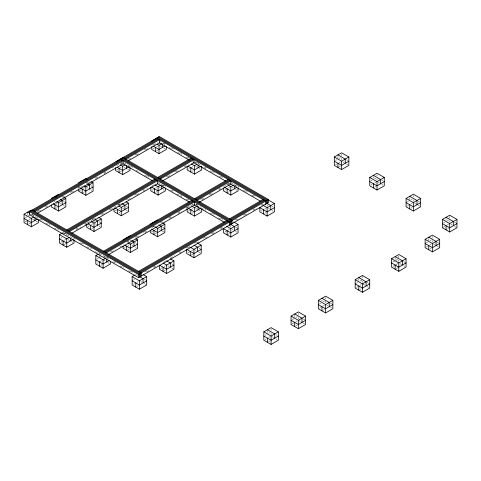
<?xml version="1.0" encoding="UTF-8"?>
<svg xmlns="http://www.w3.org/2000/svg" width="481" height="481" viewBox="0 0 481 481"><rect width="100%" height="100%" fill="white"/><g stroke="black" fill="none" stroke-linecap="round" stroke-linejoin="round"><path stroke-width="0.36" stroke-dasharray="2.4 1.8" d="M25.259 217.689L27.682 216.294M28.289 215.939L31.319 214.195L38.582 218.392M37.019 211.424L38.967 210.305M45.442 206.559L46.741 205.814M53.866 201.701L55.165 200.95M62.289 196.837L63.588 196.086M70.064 192.346L72.012 191.228M77.838 187.861L80.429 186.363M86.261 182.996L88.853 181.499M95.334 177.76L97.276 176.635M103.758 172.895L105.7 171.771M112.181 168.031L113.474 167.286M116.63 165.548L122.685 162.049L129.347 165.897M127.856 158.983L129.148 158.237M134.963 154.876L137.548 153.385M144.011 149.651L145.953 148.533M152.417 144.805L154.353 143.681M38.576 211.574L41.168 210.077M45.707 207.461L49.591 205.219M62.548 197.733L65.139 196.236M71.621 192.496L74.212 190.999M81.343 186.887L82.636 186.141M88.468 182.774L91.059 181.277M95.593 178.655L99.483 176.413M104.016 173.791L107.906 171.549M120.863 164.069L122.156 163.318L121.248 162.794M128.764 159.506L130.7 158.387M136.52 155.032L139.105 153.535M145.569 149.807L148.154 148.31M153.968 144.955L157.846 142.713M25.259 221.885L30.712 218.741M56.145 204.052L57.359 203.355M79.161 190.765L80.976 189.718M83.399 188.318L84.614 187.62M116.63 169.745L117.839 169.041M119.054 168.344L121.477 166.943M152.964 148.767L154.179 148.064M156.602 146.669L157.81 145.965M28.896 223.984L30.712 222.937M56.145 208.249L57.359 207.551M83.399 192.514L84.614 191.817M120.262 171.843L121.477 171.14M156.602 150.86L157.81 150.162M76.076 228.734L77.375 227.988M84.5 223.875L85.798 223.124M92.274 219.384L94.216 218.26M100.697 214.52L103.289 213.023M109.121 209.656L111.712 208.165M117.544 204.798L120.136 203.301M125.968 199.934L128.559 198.437M134.391 195.07L136.983 193.572M142.809 190.205L144.108 189.46M166.252 176.671L168.194 175.553M174.657 171.825L177.242 170.328M184.349 166.228L185.642 165.476M60.69 238.143L61.899 237.446M87.338 222.757L93.999 218.915L93.999 221.711M113.985 207.377L121.248 203.18M76.335 229.635L80.874 227.014M84.758 224.771L89.298 222.156M93.831 219.534L97.721 217.292M102.255 214.67L106.139 212.428M110.678 209.806L113.269 208.315M119.102 204.948L121.693 203.451M128.168 199.711L130.76 198.214M136.592 194.847L139.183 193.35M143.073 191.107L147.607 188.486M152.14 185.87L156.03 183.622M167.809 176.828L170.394 175.331M176.208 171.976L180.086 169.733M184.614 167.123L188.492 164.881M60.69 242.34L66.137 239.195M87.939 226.605L89.153 225.908M91.576 224.507L92.785 223.809M115.193 210.87L116.408 210.173M118.825 208.772L120.04 208.075M152.056 190.199L153.271 189.496M155.694 188.101L156.902 187.398M188.396 169.216L189.604 168.518M190.819 167.821L193.242 166.42M63.714 244.787L66.137 243.392M91.576 228.703L92.785 228.006M118.825 212.969L120.04 212.271M155.694 192.298L156.902 191.594M192.027 171.314L193.242 170.617M97.024 259.121L98.238 258.423M99.447 257.726L101.263 256.674M126.701 241.991L130.333 239.893L130.333 241.294M152.742 226.954L154.557 225.908M110.341 251.509L111.64 250.763M127.838 241.414L129.13 240.662M134.963 237.295L137.554 235.798M143.386 232.431L145.977 230.94M151.81 227.573L154.401 226.076M160.233 222.709L162.825 221.212M168.657 217.845L171.248 216.348M177.723 212.608L179.666 211.484M186.147 207.744L187.446 206.998M200.523 199.447L203.108 197.956M208.928 194.595L211.514 193.103M218.621 188.997L219.913 188.251M226.377 184.518L228.319 183.399M187.181 207.678L194.45 203.481M223.521 186.7L230.183 182.852M111.249 252.038L115.139 249.789M119.673 247.174L123.563 244.925M136.52 237.446L139.111 235.949M144.943 232.582L147.535 231.09M154.01 227.345L156.602 225.854M161.141 223.232L165.025 220.989M169.565 218.368L173.449 216.125M177.982 213.504L181.872 211.261M186.406 208.646L190.296 206.397M202.08 199.597L204.665 198.106M210.48 194.745L213.065 193.254M218.885 189.893L221.47 188.402M227.934 184.668L229.87 183.55M97.024 263.317L98.238 262.62M99.447 261.923L102.477 260.173M124.278 247.583L125.487 246.885M127.91 245.484L129.124 244.787M151.533 231.848L154.557 230.104M155.165 229.756L156.373 229.052M188.396 211.177L189.604 210.48M190.819 209.776L193.242 208.381M224.729 190.199L225.944 189.496M228.367 188.101L229.575 187.398M100.661 265.416L101.87 264.718M127.91 249.681L129.124 248.984M155.165 233.946L156.373 233.249M192.027 213.275L193.242 212.572M228.367 192.298L229.575 191.594M335.528 160.486L336.736 159.788M339.159 158.387L340.368 157.69M144.601 272.042L147.192 270.544M153.024 267.177L155.616 265.68M178.944 252.212L180.237 251.467M186.069 248.1L188.66 246.603M194.492 243.236L197.084 241.739M202.916 238.372L205.507 236.874M211.339 233.507L213.931 232.016M220.406 228.271L222.354 227.152M234.782 219.973L236.724 218.855M243.188 215.121L245.773 213.63M252.886 209.524L254.178 208.778M261.285 204.672L262.578 203.926M146.807 271.813L149.399 270.322M153.932 267.701L157.822 265.458M163.654 262.091L166.246 260.594M170.779 257.972L174.669 255.73M179.203 253.114L183.087 250.866M187.626 248.25L190.217 246.753M196.693 243.013L198.641 241.889M205.116 238.149L207.708 236.652M212.247 234.037L216.131 231.788M220.671 229.172L224.555 226.93M236.339 220.124L240.217 217.887M244.745 215.272L248.623 213.035M253.144 210.419L257.022 208.183M261.55 205.567L264.135 204.076M133.363 280.104L134.572 279.401M335.528 164.682L336.736 163.985M339.159 162.584L340.368 161.887M133.363 284.295L134.572 283.598M136.995 282.197L138.209 281.499M160.618 268.566L161.826 267.863M164.249 266.468L165.458 265.765M187.867 252.832L192.713 250.03M224.729 232.155L227.152 230.754M227.76 230.405L229.575 229.359M261.069 211.177L262.277 210.48M264.7 209.079L265.915 208.381M339.159 166.781L340.368 166.077M136.995 286.393L138.209 285.696M164.249 270.659L165.458 269.961M190.897 255.279L192.713 254.227M227.76 234.602L229.575 233.556M264.7 213.275L265.915 212.572M370.953 180.94L372.162 180.243M374.585 178.842L375.799 178.144M370.953 185.137L372.162 184.433M374.585 183.039L375.799 182.341M374.585 187.235L375.799 186.532M407.293 201.918L408.501 201.22M410.924 199.819L412.133 199.122M407.293 206.115L408.501 205.417M410.924 204.016L412.133 203.319M410.924 208.213L412.133 207.515M443.626 222.895L444.835 222.198M447.258 220.797L448.472 220.1M443.019 227.441L444.835 226.395M447.258 224.994L448.472 224.296M447.258 229.19L448.472 228.493M265.031 335.335L266.246 334.638M268.663 333.237L269.877 332.539M292.286 319.6L295.31 317.857M295.917 317.508L297.132 316.805M319.534 303.872L320.749 303.168M323.172 301.773L324.38 301.07M356.403 283.195L357.611 282.497M360.035 281.096L362.458 279.695M392.736 262.217L395.16 260.816M395.767 260.468L397.583 259.421M426.346 242.809L427.561 242.111M429.984 240.71L431.192 240.013M265.031 339.532L266.246 338.834M268.663 337.434L269.877 336.736M292.286 323.797L295.31 322.054M295.917 321.699L297.132 321.001M319.534 308.062L320.749 307.365M323.172 305.964L324.38 305.267M356.403 287.391L357.611 286.688M360.035 285.293L361.243 284.596M392.736 266.414L395.16 265.013M395.767 264.664L398.19 263.263M426.346 247.006L427.561 246.308M429.984 244.907L431.192 244.21M268.663 341.63L269.877 340.933M295.917 325.896L297.132 325.198M323.172 310.161L324.38 309.463M360.035 289.49L361.243 288.786M396.368 268.512L398.19 267.46M429.984 249.104L431.192 248.406M346.428 159.788L347.637 160.486M381.854 180.243L383.068 180.94M418.193 201.22L419.402 201.918M454.527 222.198L455.741 222.895M342.791 161.887L344.005 162.584M346.428 163.985L347.637 164.682M378.222 182.341L379.431 183.039M381.854 184.433L383.068 185.137M414.556 203.319L415.77 204.016M418.193 205.417L419.402 206.115M450.895 224.296L452.104 224.994M454.527 226.395L456.343 227.441M437.247 242.111L438.462 242.809M433.615 244.21L434.824 244.907M437.247 246.308L438.462 247.006M403.637 261.514L406.06 262.915M400.006 263.612L401.821 264.664M403.637 265.71L404.852 266.414M163.684 143.242L164.983 143.987M171.47 147.733L173.419 148.857M179.906 152.603L181.854 153.728M187.692 157.101L188.991 157.852M196.777 162.344L198.725 163.468M205.213 167.214L206.511 167.965M212.349 171.338L214.947 172.835M220.785 176.208L223.382 177.705M237.656 185.949L238.955 186.694M245.442 190.44L247.39 191.564M253.228 194.937L255.826 196.434M159.025 141.071L162.049 142.821M162.656 143.17L166.288 145.268M194.45 161.526L201.112 165.374M230.79 182.503L238.053 186.7M271.969 206.283L273.178 206.98M169.264 147.511L173.16 149.759M177.699 152.381L181.596 154.629M186.135 157.251L188.732 158.748M194.571 162.121L197.168 163.618M203.655 167.364L206.253 168.867M210.143 171.11L212.74 172.613M219.228 176.359L221.176 177.483M234.8 185.347L238.696 187.596M243.236 190.217L247.132 192.466M251.671 195.088L254.269 196.585M192.105 161.748L193.013 162.271M160.233 145.965L161.448 146.669M163.865 148.064L165.079 148.767M195.659 166.42L196.873 167.123M199.296 168.518L200.505 169.216M231.998 187.398L233.207 188.101M235.63 189.496L236.844 190.199M268.332 208.381L269.546 209.079M271.969 210.48L273.178 211.177M367.304 282.497L368.512 283.195M362.458 283.892L364.881 285.293M367.304 286.688L368.512 287.391M130.591 166.089L133.189 167.592M146.813 175.457L149.411 176.954M163.684 185.197L165.632 186.321M172.12 190.067L173.419 190.819M180.555 194.937L181.854 195.689M187.692 199.056L188.991 199.807M196.128 203.926L198.725 205.429M204.563 208.796L205.862 209.548M212.349 213.293L214.298 214.418M220.785 218.164L223.382 219.661M158.117 182.503L165.38 186.7M195.659 204.184L199.296 206.283M199.904 206.632L201.112 207.329M235.63 227.26L236.844 227.958M136.177 170.364L140.067 172.613M144.607 175.234L148.503 177.483M161.478 184.975L164.075 186.472M170.563 190.217L173.16 191.715M177.05 193.963L181.596 196.585M186.135 199.206L188.732 200.709M195.869 204.828L197.168 205.579M201.707 208.201L205.603 210.45M210.143 213.071L214.039 215.32M218.578 217.941L222.475 220.19M192.364 203.854L193.663 204.605M123.9 166.943L125.108 167.647M127.531 169.041L128.74 169.745M159.325 187.398L160.534 188.101M162.957 189.496L164.171 190.199M195.659 208.381L196.873 209.079M199.296 210.48L200.505 211.177M231.998 229.359L233.207 230.056M235.63 231.457L236.844 232.155M330.435 303.168L331.649 303.872M326.803 305.267L328.018 305.964M330.435 307.365L331.649 308.062M85.822 182.726L87.031 183.423M90.668 185.522L91.877 186.219M126.094 205.976L127.309 206.674M162.434 226.954L164.249 228.006M198.16 247.583L201.19 249.332M87.031 187.62L88.245 188.318M90.668 189.718L91.877 190.416M122.463 208.075L123.671 208.772M126.094 210.173L127.309 210.87M157.588 228.355L160.011 229.756M161.826 230.802L164.249 232.203M189.081 246.537L190.29 247.234M193.921 249.332L196.344 250.733M198.16 251.779L199.982 252.832M78.553 186.923L79.768 187.62M303.186 318.903L305.609 320.304M298.34 320.304L300.763 321.699M302.579 322.751L304.395 323.797M63.414 201.256L64.628 201.954M98.846 221.711L101.263 223.112M135.179 242.689L136.394 243.386M171.519 263.666L173.334 264.718M59.782 203.355L60.991 204.052M63.414 205.453L64.628 206.151M95.208 223.809L96.422 224.507M98.846 225.908L100.054 226.605M131.547 244.787L132.756 245.484M135.179 246.885L136.394 247.583M167.881 265.765L169.096 266.468M171.519 267.863L173.334 268.915M275.932 334.638L277.146 335.335M272.3 336.736L273.509 337.434M275.932 338.834L277.146 339.532M31.968 214.045L34.56 215.542M40.404 218.915L42.995 220.412M48.84 223.785L50.132 224.531M57.269 228.655L58.568 229.401M65.061 233.147L67.003 234.271M73.491 238.017L75.439 239.141M81.926 242.887L83.874 244.011M90.362 247.757L91.661 248.509M98.797 252.627L100.096 253.379M105.934 256.752L108.532 258.249M114.37 261.622L115.668 262.367M122.805 266.492L124.104 267.238M130.591 270.983L132.54 272.108M63.113 232.551L74.014 238.847M99.447 253.529L109.746 259.475M136.394 274.855L137.602 275.559M144.264 279.401L145.472 280.104M30.411 214.195L32.353 215.32M38.847 219.065L41.438 220.563M45.984 223.184L49.874 225.433M54.419 228.054L58.309 230.303M62.855 232.924L66.745 235.173M79.726 242.665L82.317 244.162M86.863 246.783L90.753 249.032M95.298 251.653L99.838 254.281M103.734 256.523L106.325 258.026M112.813 261.772L115.41 263.269M119.955 265.891L123.845 268.139M128.385 270.761L132.281 273.01M32.528 219.089L34.343 220.136M36.165 221.188L37.374 221.885M67.959 239.544L69.775 240.59M71.591 241.642L72.799 242.34M103.084 259.824L105.507 261.219M107.323 262.271L110.347 264.021M140.632 281.499L141.841 282.197M144.264 283.598L145.472 284.295M449.681 216.606L449.681 218.001M449.681 220.797L449.681 222.198M446.049 218.699L446.049 220.1M432.407 236.514L432.407 237.915M432.407 240.71L432.407 242.111M428.769 238.612L428.769 240.71M413.347 195.623L413.347 197.024M413.347 199.819L413.347 201.22M409.71 197.721L409.71 199.819M398.791 255.922L398.791 258.02M398.791 260.119L398.791 261.514M395.16 258.02L395.16 259.421M377.008 174.645L377.008 176.046M377.008 178.842L377.008 180.243M373.376 176.743L373.376 178.144M362.458 275.505L362.458 278.301M362.458 281.096L362.458 282.497M358.82 278.998L358.82 280.399M341.582 154.191L341.582 155.591M341.582 158.387L341.582 159.788M337.951 156.289L337.951 158.387M325.595 297.577L325.595 298.972M325.595 300.372L325.595 303.168M321.957 299.675L321.957 301.07M298.34 313.311L298.34 314.706M298.34 317.508L298.34 318.903M294.709 315.41L294.709 316.805M271.086 329.046L271.086 330.441M271.086 333.237L271.086 334.638M267.454 331.138L267.454 332.539M267.123 204.882L267.123 206.283M230.79 225.162L230.79 227.26M99.447 254.93L99.447 257.022M27.682 212.097L27.682 215.59"/><path stroke-width="0.72" d="M38.582 219.787L38.582 222.583L31.319 226.779L24.05 222.583L24.05 214.195L31.319 209.999M51.305 198.461L58.568 194.264M78.553 182.726L85.822 178.529L87.031 179.227M29.503 211.574L159.403 136.574L268.416 199.507L268.416 202.657L138.51 277.651L29.503 214.718L29.503 211.574L138.51 274.507L268.416 199.507M116.023 161.7L122.685 157.852M151.755 141.071L155.387 138.973M155.994 138.624L159.025 136.875M33.135 210.522L121.248 159.65M123.978 158.075L157.588 138.672M34.043 211.045L122.156 160.173M124.886 158.598L158.496 139.195M34.951 211.574L123.07 160.696L123.07 163.847L37.542 213.221M125.794 159.127L159.403 139.718L159.403 142.863L128.379 160.78M24.05 214.195L31.319 218.392L33.742 216.991M56.752 201.605L58.568 202.657L65.837 198.461L65.837 206.854L58.568 211.045L51.305 206.854L51.305 204.756M84.007 185.87L85.822 186.923L93.092 182.726L93.092 191.119L85.822 195.31L78.553 191.119L78.553 189.021M120.262 164.851L122.685 166.246L125.108 164.851M157.203 144.222L159.025 145.268L162.049 143.518M37.374 219.089L31.319 222.583L24.05 218.392M65.837 202.657L58.568 206.848L53.12 203.703M93.092 186.923L85.822 191.119L80.369 187.969M129.347 166.594L122.685 170.442L117.238 167.298M165.079 145.965L159.025 149.465L152.964 145.965M115.416 167.647L115.416 170.442L122.685 174.639L129.954 170.442L129.954 167.647M151.755 146.669L151.755 149.465L159.025 153.661L166.288 149.465L166.288 146.669M66.745 229.93L154.864 179.052M157.588 177.483L191.197 158.075M74.014 240.241L74.014 243.037L66.745 247.234L59.476 243.037L59.476 234.65L62.506 232.9M67.653 230.453L155.772 179.581M158.496 178.006L192.105 158.598M68.561 230.976L156.68 180.104M159.403 178.529L193.013 159.127M69.468 231.499L157.588 180.628L157.588 183.772L72.06 233.153M160.311 179.052L193.921 159.65L193.921 162.794L162.897 180.706M59.476 234.65L66.745 238.841L69.168 237.446M90.969 221.362L93.999 223.112L101.263 218.915L101.263 227.303L93.999 231.499L86.73 227.303L86.73 224.507M118.825 205.976L121.248 207.377L128.517 203.18L128.517 211.574L121.248 215.765L113.985 211.574L113.985 208.772M155.086 184.951L158.117 186.7L161.141 184.951M191.42 163.973L194.45 165.723L196.873 164.322M73.407 239.195L66.745 243.037L59.476 238.847M101.263 223.112L93.999 227.303L87.939 223.809M128.517 207.377L121.248 211.574L115.193 208.075M164.171 187.398L158.117 190.897L151.455 187.049M201.112 166.071L194.45 169.919L187.788 166.071M150.848 187.398L150.848 190.897L158.117 195.094L165.38 190.897L165.38 188.101M187.181 166.42L187.181 169.919L194.45 174.116L201.719 169.919L201.719 166.42M110.347 261.219L110.347 264.021L103.084 268.212L95.815 264.021L95.815 255.627L98.238 254.227M123.07 239.893L130.333 235.696M150.319 224.158L157.588 219.961M103.601 251.208L191.721 200.33M194.444 198.761L228.054 179.353M104.509 251.731L192.628 200.86M195.352 199.284L228.962 179.876M105.417 252.254L193.536 201.383M196.26 199.807L229.87 180.405M106.325 252.778L194.444 201.906L194.444 205.05L108.273 254.804M197.168 200.33L230.778 180.928L230.778 184.073L199.11 202.363M95.815 255.627L103.084 259.824L105.507 258.423M127.91 242.689L130.333 244.089L137.602 239.893L137.602 248.286L130.333 252.477L123.07 248.286L123.07 246.188M155.772 227.303L157.588 228.355L164.857 224.158L164.857 232.551L157.588 236.748L150.319 232.551L150.319 230.453M192.027 206.283L194.45 207.678L196.873 206.283M228.367 185.305L230.79 186.7L233.814 184.951M109.139 260.522L103.084 264.021L95.815 259.824M137.602 244.089L130.333 248.286L124.886 245.136M164.857 228.355L157.588 232.551L151.533 229.052M201.112 208.026L194.45 211.874L188.396 208.381M236.844 187.398L230.79 190.897L224.729 187.398M187.181 209.079L187.181 211.874L194.45 216.071L201.719 211.874L201.719 209.079M223.521 188.101L223.521 190.897L230.79 195.094L238.053 190.897L238.053 188.101M334.313 156.986L341.582 152.796L348.851 156.986L348.851 165.38L341.582 169.577L334.313 165.38L334.313 156.986L341.582 161.183L348.851 156.986M138.51 271.362L226.629 220.484M229.353 218.915L262.963 199.507M139.418 271.885L227.537 221.013M230.261 219.438L263.871 200.03M143.049 274.507L146.687 276.605L146.687 284.999L139.418 289.195L132.149 284.999L132.149 276.605L135.179 274.855M140.326 272.408L228.445 221.537M231.169 219.961L264.778 200.559M132.149 276.605L139.418 280.802L146.687 276.605M163.035 262.969L166.673 265.067L173.936 260.87L173.936 269.264L166.673 273.461L159.403 269.264L159.403 265.067M190.897 247.583L193.921 249.332L201.19 245.136L201.19 253.529L193.921 257.726L186.658 253.529L186.658 249.332L193.921 253.529L201.19 249.332M226.545 226.208L230.79 228.655L238.053 224.465L238.053 232.852L230.79 237.049L223.521 232.852L223.521 228.661L230.79 232.852L238.053 228.661M262.885 205.231L267.123 207.678L274.392 203.481L274.392 211.874L267.123 216.071L259.854 211.874L259.854 207.678L267.123 211.874L274.392 207.678M348.851 161.183L341.582 165.38L334.313 161.183M146.687 280.802L139.418 284.999L132.149 280.802M173.936 265.067L166.673 269.264L160.011 265.416M369.745 177.441L377.008 173.25L384.277 177.441L384.277 185.834L377.008 190.031L369.745 185.834L369.745 177.441L377.008 181.638L384.277 177.441M384.277 181.638L377.008 185.834L369.745 181.638M406.078 198.425L413.347 194.228L420.61 198.425L420.61 206.812L413.347 211.009L406.078 206.812L406.078 198.425L413.347 202.615L420.61 198.425M420.61 202.615L413.347 206.812L406.078 202.615M442.418 219.402L449.681 215.205L456.95 219.402L456.95 227.79L449.681 231.986L442.418 227.79L442.418 219.402L449.681 223.599L456.95 219.402M263.822 331.842L271.086 327.645L278.355 331.842L278.355 340.229L271.086 344.426L263.822 340.229L263.822 331.842L271.086 336.039L278.355 331.842M291.071 316.107L298.34 311.91L305.609 316.107L305.609 324.501L298.34 328.691L291.071 324.501L291.071 316.107L298.34 320.304L305.609 316.107M318.326 300.372L325.595 296.176L332.858 300.372L332.858 308.766L325.595 312.963L318.326 308.766L318.326 300.372L325.595 304.569L332.858 300.372M355.188 279.695L362.458 275.505L369.721 279.695L369.721 288.089L362.458 292.286L355.188 288.089L355.188 279.695L362.458 283.892L369.721 279.695M391.528 258.718L398.791 254.521L406.06 258.718L406.06 267.111L398.791 271.308L391.528 267.111L391.528 258.718L398.791 262.915L406.06 258.718M425.138 239.316L432.407 235.119L439.67 239.316L439.67 247.703L432.407 251.9L425.138 247.703L425.138 239.316L432.407 243.512L439.67 239.316M456.95 223.599L449.681 227.79L442.418 223.599M278.355 336.039L271.086 340.229L263.822 336.039M305.609 320.304L298.34 324.501L291.071 320.304M332.858 304.569L325.595 308.766L318.326 304.569M369.721 283.892L362.458 288.089L355.188 283.892M406.06 262.915L398.791 267.111L391.528 262.915M439.67 243.512L432.407 247.703L425.138 243.512M337.951 154.894L345.214 159.085L345.214 163.281M373.376 175.343L380.645 179.539L380.645 183.736M409.71 196.326L416.979 200.523L416.979 204.714M446.049 217.304L453.318 221.5L453.318 225.697M428.769 237.217L436.039 241.414L436.039 245.605M395.16 256.62L402.429 260.816L402.429 265.013M268.332 199.988L274.392 203.481M158.496 137.097L267.502 200.03L267.502 203.18M157.588 137.62L266.594 200.559L266.594 203.703M156.68 138.143L265.686 201.082L265.686 204.227M266.516 203.132L270.755 205.579L270.755 209.776M159.271 142.791L189.123 160.023M193.663 162.644L225.457 181M230.652 184.001L260.498 201.232M358.82 277.597L366.089 281.794L366.089 285.991M123.07 157.552L232.076 220.484L232.076 223.635M233.814 222.018L238.053 224.465M122.156 158.075L231.169 221.013L231.169 224.158M121.248 158.598L230.261 221.537L230.261 224.681M120.34 159.127L229.353 222.06L229.353 225.21M230.79 224.465L234.421 226.563L234.421 230.754M122.938 163.768L152.134 180.628M157.329 183.622L189.123 201.978M194.312 204.978L224.158 222.21M321.957 298.274L329.226 302.471L329.226 306.668M91.27 181.674L93.092 182.726M126.094 201.779L128.517 203.18M163.035 223.112L164.857 224.158M197.559 243.037L201.19 245.136M87.638 183.772L89.454 184.824L89.454 189.021M121.855 203.529L124.886 205.279L124.886 209.475M158.796 224.855L161.219 226.256L161.219 230.453M193.921 245.136L197.559 247.234L197.559 251.431M294.709 314.009L301.972 318.206L301.972 322.402M64.021 197.408L65.837 198.461M98.846 217.514L101.263 218.915M135.786 238.841L137.602 239.893M170.304 258.772L173.936 260.87M54.936 196.362L56.145 197.06M60.39 199.507L62.205 200.559L62.205 204.756M95.208 219.613L97.631 221.013L97.631 225.21M131.547 240.59L133.971 241.991L133.971 246.188M166.673 260.87L170.304 262.969L170.304 267.165M267.454 329.744L274.723 333.94L274.723 338.137M32.227 209.999L141.234 272.931L141.234 276.082M31.319 210.522L140.326 273.461L140.326 276.605M30.411 211.045L139.418 273.984L139.418 277.128M27.682 212.097L29.503 213.143M140.025 276.954L143.049 278.703L143.049 282.9M449.681 223.599L449.681 231.986M446.049 225.697L446.049 229.888M432.407 243.512L432.407 251.9M428.769 245.605L428.769 249.801M413.347 202.615L413.347 211.009M409.71 204.714L409.71 208.91M398.791 262.915L398.791 271.308M395.16 265.013L395.16 269.21M377.008 181.638L377.008 190.031M373.376 183.736L373.376 187.933M362.458 283.892L362.458 292.286M358.82 285.991L358.82 290.187M341.582 161.183L341.582 169.577M337.951 163.281L337.951 167.478M325.595 304.569L325.595 312.963M321.957 306.668L321.957 310.864M298.34 320.304L298.34 328.691M294.709 322.402L294.709 326.593M271.086 336.039L271.086 344.426M267.454 338.137L267.454 342.328M267.123 207.678L267.123 216.071M263.492 209.776L263.492 213.973M234.421 186.003L234.421 188.799M230.79 186.7L230.79 195.094M230.79 228.655L230.79 237.049M227.152 188.799L227.152 192.995M227.152 230.754L227.152 234.95M198.082 165.025L198.082 167.821M198.082 206.283L198.082 209.776M194.45 165.723L194.45 174.116M194.45 207.678L194.45 216.071M193.921 249.332L193.921 257.726M190.819 167.821L190.819 172.018M190.819 209.776L190.819 213.973M190.29 251.431L190.29 255.627M166.673 265.067L166.673 273.461M163.035 267.165L163.035 271.362M162.656 144.571L162.656 147.366M161.748 186.003L161.748 188.799M159.025 145.268L159.025 153.661M158.117 186.7L158.117 195.094M157.588 228.355L157.588 236.748M155.387 147.366L155.387 151.563M154.479 188.799L154.479 192.995M153.956 230.453L153.956 234.65M139.418 280.802L139.418 289.195M138.51 274.507L138.51 277.651M135.786 282.9L135.786 287.097M130.333 244.089L130.333 252.477M126.701 246.188L126.701 250.385M126.317 165.548L126.317 168.344M122.685 166.246L122.685 174.639M121.248 207.377L121.248 215.765M119.054 168.344L119.054 172.541M117.617 209.475L117.617 213.666M106.716 259.121L106.716 261.923M103.084 259.824L103.084 268.212M99.447 261.923L99.447 266.113M93.999 223.112L93.999 231.499M90.362 225.21L90.362 229.401M85.822 186.923L85.822 195.31M82.191 189.021L82.191 193.218M70.376 238.143L70.376 240.939M66.745 238.841L66.745 247.234M63.113 240.939L63.113 245.136M58.568 202.657L58.568 211.045M54.936 204.756L54.936 208.946M34.951 217.689L34.951 220.484M31.319 218.392L31.319 226.779M27.682 220.484L27.682 224.681"/></g></svg>
